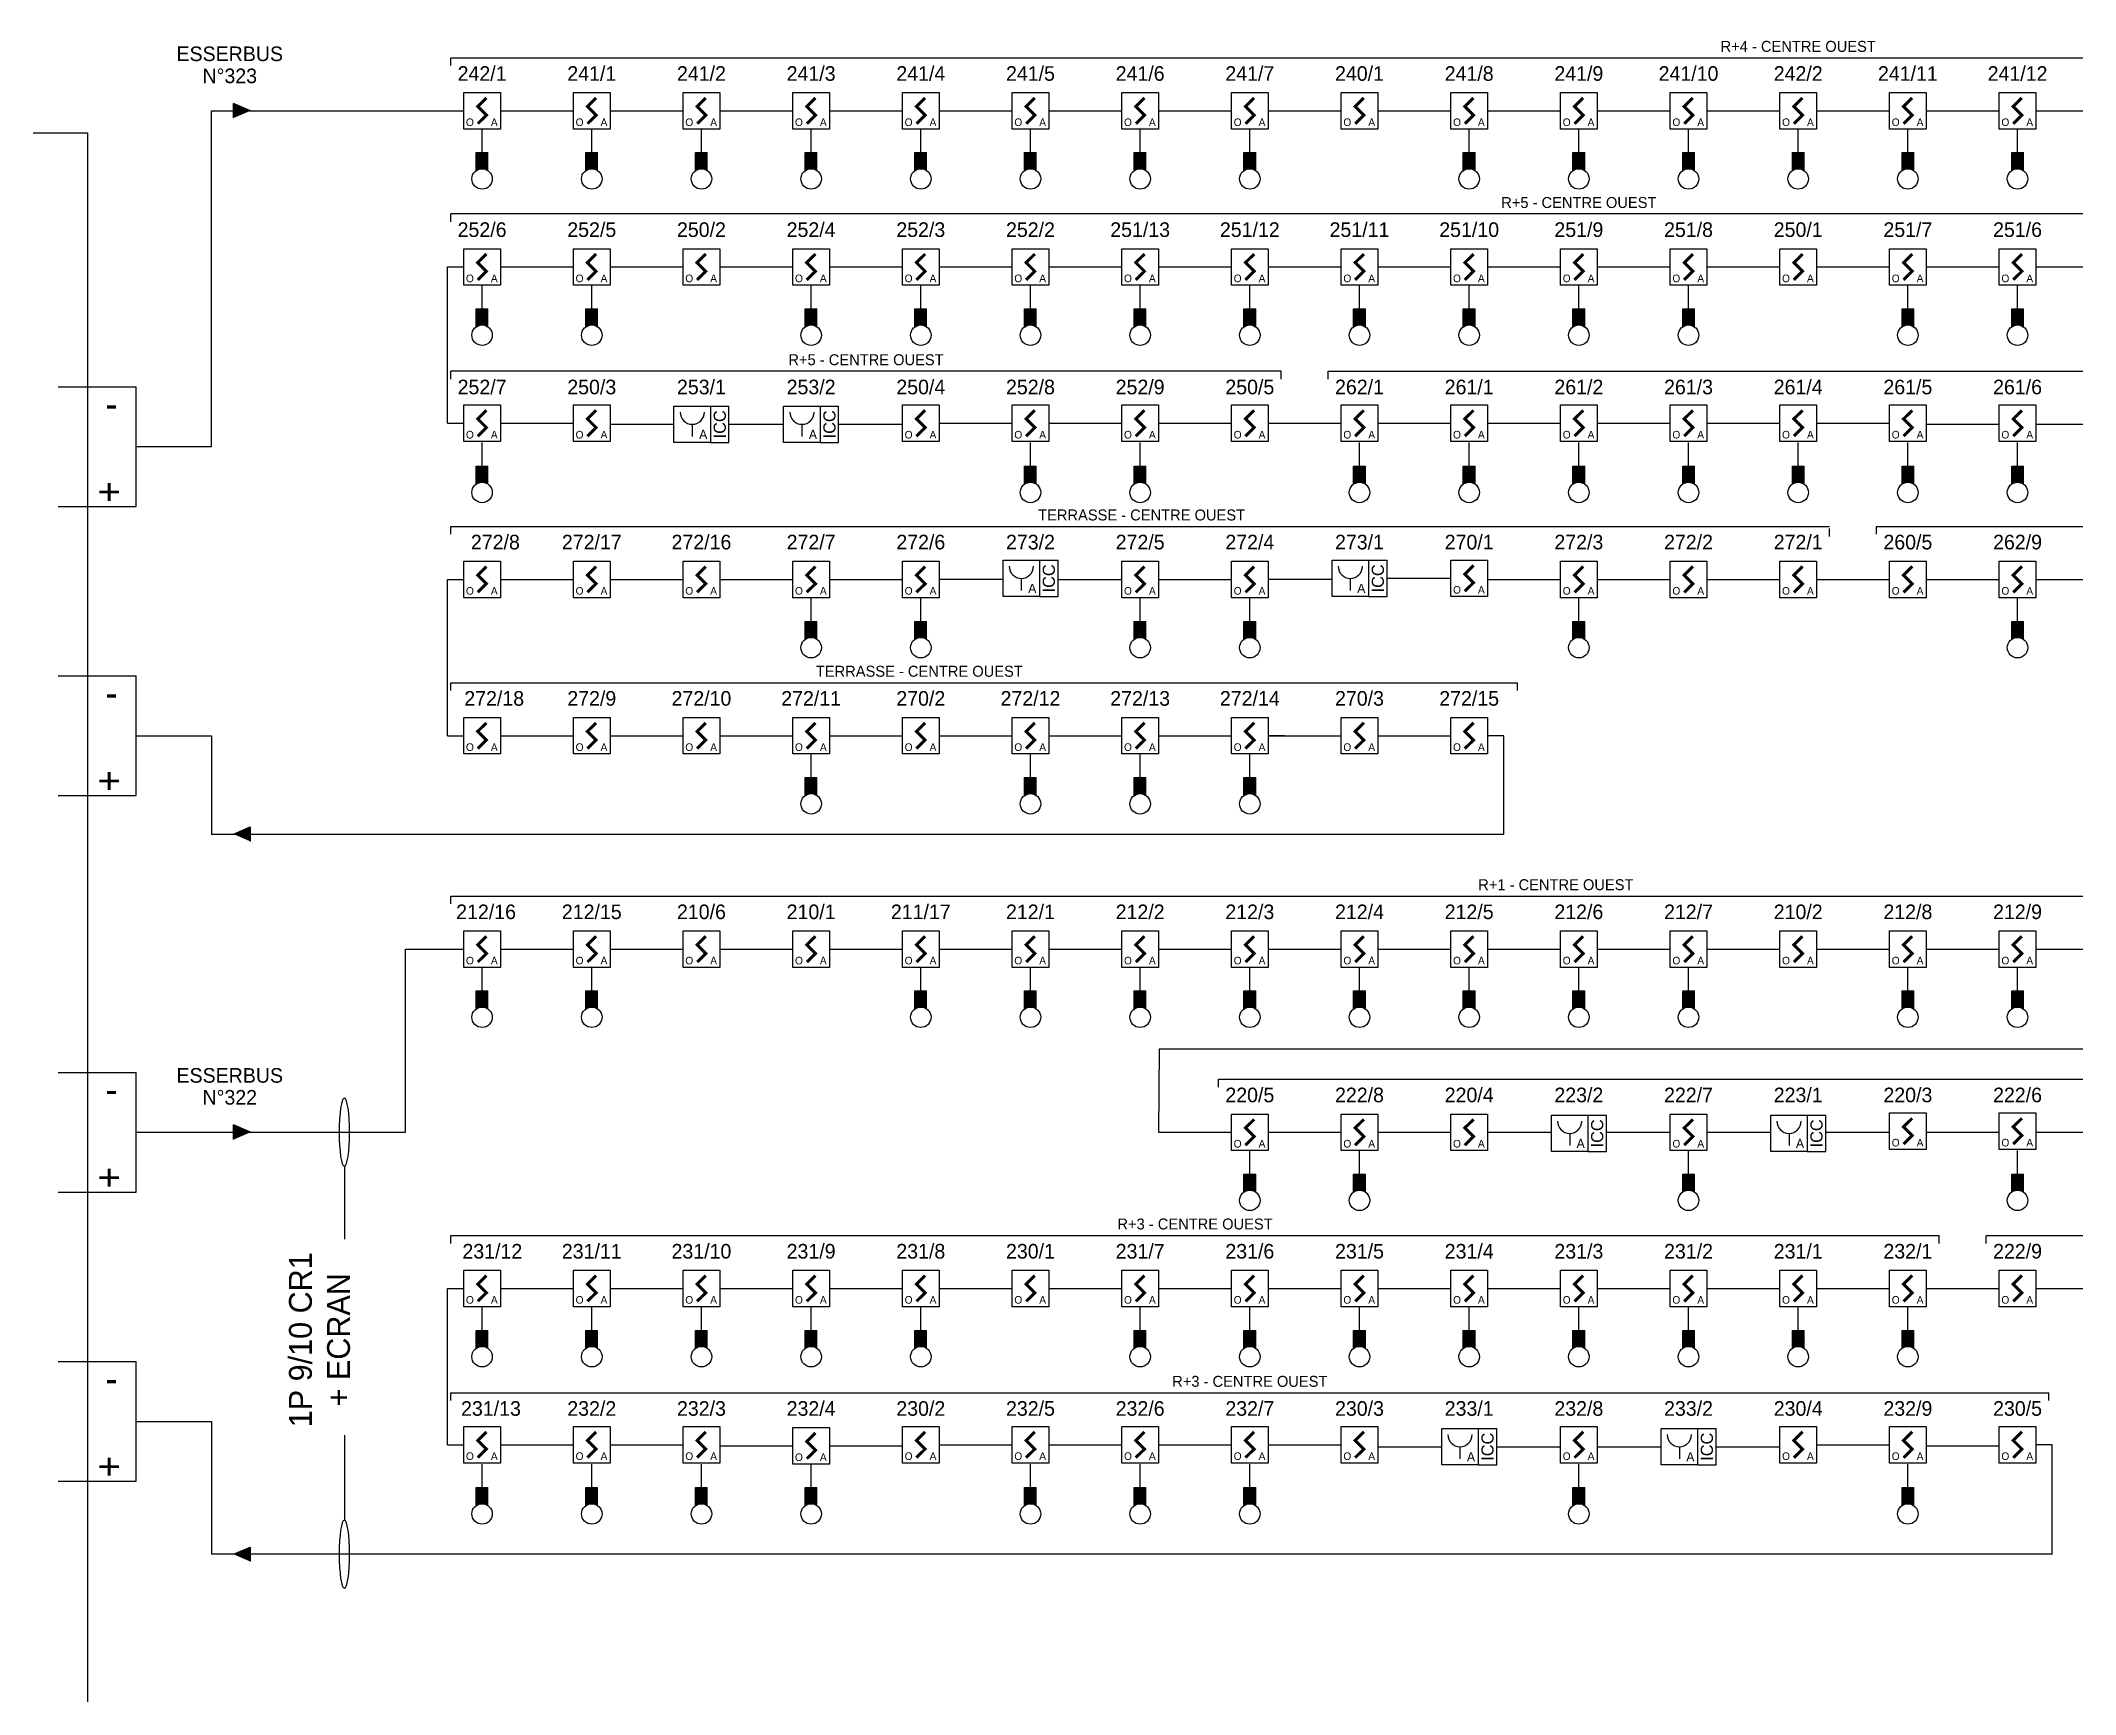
# Model space of a CAD drawing. Header units: millimetres. Extents: x 1942 to 3722, y 1044 to 1602.
# Drawn here: x 2583.1 to 2736.2, y 1189.2 to 1313.6 of the extents above; entities that cross this region are included whole.
import ezdxf
from ezdxf.enums import TextEntityAlignment as Align

# ---------------------------------------------------------------- set-up
doc = ezdxf.new("R2010")
doc.units = ezdxf.units.MM
for name, color, linetype in [('jcc-adressage', 6, 'Continuous'), ('JCC-CABLE1', 3, 'Continuous'), ('JCC-DECLENCHEUR MANUEL', 5, 'Continuous'), ('JCC-DECLENCHEUR MANUEL AVEC ISOLATEUR', 1, 'Continuous'), ('JCC-INDICATEUR ACTION', 1, 'Continuous'), ('JCC-LOCAUX', 130, 'Continuous'), ('JCC-NIVEAU', 4, 'Continuous')]:
    doc.layers.add(name, color=color, linetype=linetype)
doc.layers.add('JCC-OPTIQUE', color=1, linetype='Continuous', lineweight=25)
doc.styles.add('LOCAUX', font='romans.shx', dxfattribs={"width": 0.75})
doc.styles.add('TEXTE', font='romans.shx')

# ---------------------------------------------------------------- blocks, each defined once
blk = doc.blocks.new('indicateur action')
at = {"layer": 'JCC-INDICATEUR ACTION'}
blk.add_hatch(color=0, dxfattribs=at).paths.add_polyline_path([(0.8, -0.05, -0.315344), (-0.8, -0.05), (-0.8, -2.5), (0.8, -2.5)])
at = {"layer": 'JCC-INDICATEUR ACTION', "color": 0}
for p, q in [((-0.8, -0.05), (-0.8, -2.5)), ((0.8, -2.5), (-0.8, -2.5)), ((0.8, -0.05), (0.8, -2.5))]:
    blk.add_line(p, q, dxfattribs=at)
blk.add_circle((0, 1.1), 1.4, dxfattribs=at)
at = {"layer": 'jcc-adressage', "style": 'TEXTE'}
blk.add_attdef('ADRESSE', text='', height=3, dxfattribs=at).set_placement((0, 5), align=Align.MIDDLE)
at = {"layer": 'JCC-LOCAUX', "style": 'LOCAUX', "width": 0.75, "flags": 8}
for p in [(0, 13.75), (0, 11.25), (0, 8.75)]:
    blk.add_attdef('PIECE', text='', height=1.75, dxfattribs=at).set_placement(p, align=Align.MIDDLE)
blk = doc.blocks.new('voa')
blk.add_lwpolyline([(-3, 3), (3, 3), (3, -3), (-3, -3)], close=True)
at = {"const_width": 0.5}
blk.add_lwpolyline([(0.71, 2.12), (-0.71, 0.71), (0.71, -0.71), (-0.71, -2.12)], dxfattribs=at)
at = {"flags": 1}
for tag, p in [('SYMB_GRAPH', (0.67, 7.09)), ('SYMB_VISIODEF', (0, 1.25)), ('SYMB_VIC', (0, 4.02)), ('ADRESSE', (0, -1.5)), ('ZONE', (0, -1.5)), ('IA', (0.12, -0.63)), ('METIER', (0, -3)), ('CENTRALE', (0.44, -8.82)), ('VARIANTE', (0.67, -11.67))]:
    blk.add_attdef(tag, text='', height=2.5, dxfattribs=at).set_placement(p, align=Align.CENTER)
for tag, height, p in [('LIBELLE', 2.5, (0, 4)), ('TYPE', 1.25, (-2, -2.5)), ('TECH', 1.25, (2, -2.5)), ('LIBELLEZONE', 2.5, (0, -6.5))]:
    blk.add_attdef(tag, text='', height=height).set_placement(p, align=Align.CENTER)
blk = doc.blocks.new('déclencheur manuel avec isolateur')
at = {"layer": 'JCC-DECLENCHEUR MANUEL AVEC ISOLATEUR', "color": 0}
for p, q in [((2.5, 2.5), (5.02, 2.5)), ((5.02, -2.5), (5.02, 2.5)), ((0, 0), (0, -1.66)), ((2.5, -2.5), (5.02, -2.5))]:
    blk.add_line(p, q, dxfattribs=at)
blk.add_lwpolyline([(-2.5, 2.5), (2.5, 2.5), (2.5, -2.5), (-2.5, -2.5)], close=True, dxfattribs=at)
blk.add_arc((0, 1.66), 1.66, 180, 0, dxfattribs=at)
at = {"layer": 'jcc-adressage', "style": 'TEXTE'}
blk.add_attdef('ADRESSE', text='', height=3, dxfattribs=at).set_placement((0, 5), align=Align.MIDDLE)
at = {"layer": 'JCC-DECLENCHEUR MANUEL AVEC ISOLATEUR', "color": 0}
blk.add_text('ICC', height=1.668, rotation=90, dxfattribs=at).set_placement((3.76, 0), align=Align.MIDDLE_CENTER)
blk.add_text('A', height=1.25, dxfattribs=at).set_placement((1.5, -2), align=Align.CENTER)
at = {"layer": 'JCC-LOCAUX', "style": 'LOCAUX', "width": 0.85, "flags": 8}
for p in [(0, 13.75), (0, 11.25), (0, 8.75)]:
    blk.add_attdef('PIECE', text='', height=1.75, dxfattribs=at).set_placement(p, align=Align.MIDDLE)

msp = doc.modelspace()

# ---------------------------------------------------------------- hatches: boundary and pattern name
at = {"layer": 'JCC-CABLE1'}
for points in [[(2598.92, 1308.36), (2597.65, 1308.91), (2597.65, 1307.82)], [(2597.64, 1253.94), (2598.9, 1253.39), (2598.9, 1254.48)], [(2598.92, 1231.5), (2597.65, 1232.05), (2597.65, 1230.95)], [(2597.64, 1199.75), (2598.9, 1199.2), (2598.9, 1200.29)]]:
    msp.add_hatch(color=1, dxfattribs=at).paths.add_polyline_path(points)

# ---------------------------------------------------------------- linework, layer by layer
at = {"color": 8}
msp.add_lwpolyline([(2586.65, 1077.67), (2401.08, 1077.67), (2401.08, 1306.7), (2586.65, 1306.7)], close=True, dxfattribs=at)
at = {"color": 1}
msp.add_lwpolyline([(2610.57, 1231.5), (2610.57, 1245.27), (2614.97, 1245.28)], dxfattribs=at)
at = {"color": 3}
msp.add_lwpolyline([(2799.22, 1245.28), (2806.09, 1245.28), (2806.09, 1237.75), (2667.26, 1237.75), (2667.22, 1231.5)], dxfattribs=at)
at = {"layer": 'JCC-CABLE1', "color": 1}
for p, q in [((2597.65, 1307.82), (2597.65, 1308.91)), ((2598.92, 1308.36), (2597.65, 1308.91)), ((2595.99, 1283.09), (2595.99, 1308.36)), ((2595.99, 1308.36), (2614.97, 1308.36)), ((2584.44, 1287.59), (2590.32, 1287.59)), ((2590.32, 1278.59), (2590.32, 1287.59)), ((2590.32, 1283.09), (2595.99, 1283.09)), ((2584.44, 1278.59), (2590.32, 1278.59)), ((2584.44, 1265.84), (2590.32, 1265.84)), ((2590.32, 1256.85), (2590.32, 1265.84)), ((2590.32, 1261.34), (2595.99, 1261.34)), ((2595.99, 1261.34), (2595.99, 1253.94)), ((2693.2, 1261.34), (2691.97, 1261.34)), ((2693.2, 1253.94), (2693.2, 1261.34)), ((2584.44, 1256.85), (2590.32, 1256.85)), ((2595.99, 1253.94), (2693.2, 1253.94)), ((2597.64, 1253.94), (2598.9, 1254.48)), ((2598.9, 1254.48), (2598.9, 1253.39)), ((2584.44, 1236), (2590.32, 1236)), ((2590.32, 1227), (2590.32, 1236)), ((2597.65, 1230.95), (2597.65, 1232.05)), ((2598.92, 1231.5), (2597.65, 1232.05)), ((2605.98, 1228.89), (2605.98, 1223.46)), ((2584.44, 1227), (2590.32, 1227)), ((2584.44, 1214.25), (2590.32, 1214.25)), ((2590.32, 1205.25), (2590.32, 1214.25)), ((2590.32, 1209.75), (2595.99, 1209.75)), ((2595.99, 1209.75), (2595.99, 1199.75)), ((2605.98, 1208.72), (2605.98, 1202.31)), ((2584.44, 1205.25), (2590.32, 1205.25)), ((2597.64, 1199.75), (2598.9, 1200.29)), ((2598.9, 1200.29), (2598.9, 1199.2))]:
    msp.add_line(p, q, dxfattribs=at)
at = {"layer": 'JCC-CABLE1'}
for p, q in [((2617.72, 1308.36), (2623.22, 1308.36)), ((2625.97, 1308.36), (2631.47, 1308.36)), ((2634.22, 1308.36), (2639.72, 1308.36)), ((2642.47, 1308.36), (2647.97, 1308.36)), ((2650.72, 1308.36), (2656.22, 1308.36)), ((2658.97, 1308.36), (2664.47, 1308.36)), ((2667.22, 1308.36), (2672.72, 1308.36)), ((2675.47, 1308.36), (2680.97, 1308.36)), ((2683.72, 1308.36), (2689.22, 1308.36)), ((2691.97, 1308.36), (2697.47, 1308.36)), ((2700.22, 1308.36), (2705.72, 1308.36)), ((2708.47, 1308.36), (2713.97, 1308.36)), ((2716.72, 1308.36), (2722.22, 1308.36)), ((2724.97, 1308.36), (2730.47, 1308.36)), ((2733.22, 1308.36), (2738.72, 1308.36)), ((2616.34, 1305.21), (2616.34, 1306.99)), ((2624.59, 1305.21), (2624.59, 1306.99)), ((2632.84, 1305.21), (2632.84, 1306.99)), ((2641.09, 1305.21), (2641.09, 1306.99)), ((2649.34, 1305.21), (2649.34, 1306.99)), ((2657.59, 1305.21), (2657.59, 1306.99)), ((2665.84, 1305.21), (2665.84, 1306.99)), ((2674.09, 1305.21), (2674.09, 1306.99)), ((2690.59, 1305.21), (2690.59, 1306.99)), ((2698.84, 1305.21), (2698.84, 1306.99)), ((2707.09, 1305.21), (2707.09, 1306.99)), ((2715.34, 1305.21), (2715.34, 1306.99)), ((2723.59, 1305.21), (2723.59, 1306.99)), ((2731.84, 1305.21), (2731.84, 1306.99)), ((2613.73, 1296.61), (2614.97, 1296.61)), ((2613.73, 1284.85), (2613.73, 1296.61)), ((2617.72, 1296.61), (2623.22, 1296.61)), ((2625.97, 1296.61), (2631.47, 1296.61)), ((2634.22, 1296.61), (2639.72, 1296.61)), ((2642.47, 1296.61), (2647.97, 1296.61)), ((2650.72, 1296.61), (2656.22, 1296.61)), ((2658.97, 1296.61), (2664.47, 1296.61)), ((2667.22, 1296.61), (2672.72, 1296.61)), ((2675.47, 1296.61), (2680.97, 1296.61)), ((2683.72, 1296.61), (2689.22, 1296.61)), ((2691.97, 1296.61), (2697.47, 1296.61)), ((2700.22, 1296.61), (2705.72, 1296.61)), ((2708.47, 1296.61), (2713.97, 1296.61)), ((2716.72, 1296.61), (2722.22, 1296.61)), ((2724.97, 1296.61), (2730.47, 1296.61)), ((2733.22, 1296.61), (2738.72, 1296.61)), ((2616.34, 1293.46), (2616.34, 1295.23)), ((2624.59, 1293.46), (2624.59, 1295.23)), ((2641.09, 1293.46), (2641.09, 1295.23)), ((2649.34, 1293.46), (2649.34, 1295.23)), ((2657.59, 1293.46), (2657.59, 1295.23)), ((2665.84, 1293.46), (2665.84, 1295.23)), ((2674.09, 1293.46), (2674.09, 1295.23)), ((2682.34, 1293.46), (2682.34, 1295.23)), ((2690.59, 1293.46), (2690.59, 1295.23)), ((2698.84, 1293.46), (2698.84, 1295.23)), ((2707.09, 1293.46), (2707.09, 1295.23)), ((2723.59, 1293.46), (2723.59, 1295.23)), ((2731.84, 1293.46), (2731.84, 1295.23)), ((2613.73, 1284.85), (2614.97, 1284.85)), ((2617.72, 1284.85), (2623.22, 1284.85)), ((2625.97, 1284.77), (2630.77, 1284.77)), ((2634.91, 1284.77), (2639.02, 1284.77)), ((2643.16, 1284.77), (2647.97, 1284.77)), ((2650.72, 1284.85), (2656.22, 1284.85)), ((2658.97, 1284.85), (2664.47, 1284.85)), ((2667.22, 1284.85), (2672.72, 1284.85)), ((2675.47, 1284.85), (2680.97, 1284.85)), ((2683.72, 1284.85), (2689.22, 1284.85)), ((2691.97, 1284.85), (2697.47, 1284.85)), ((2700.22, 1284.85), (2705.72, 1284.85)), ((2708.47, 1284.85), (2713.97, 1284.85)), ((2716.72, 1284.85), (2722.22, 1284.85)), ((2724.97, 1284.77), (2730.47, 1284.77)), ((2733.22, 1284.77), (2738.72, 1284.77)), ((2616.34, 1281.63), (2616.34, 1283.4)), ((2657.59, 1281.63), (2657.59, 1283.4)), ((2665.84, 1281.63), (2665.84, 1283.4)), ((2682.34, 1281.63), (2682.34, 1283.4)), ((2690.59, 1281.63), (2690.59, 1283.4)), ((2698.84, 1281.63), (2698.84, 1283.4)), ((2707.09, 1281.63), (2707.09, 1283.4)), ((2715.34, 1281.63), (2715.34, 1283.4)), ((2723.59, 1281.63), (2723.59, 1283.4)), ((2731.84, 1281.63), (2731.84, 1283.4)), ((2613.73, 1273.1), (2614.97, 1273.1)), ((2613.73, 1261.34), (2613.73, 1273.1)), ((2617.72, 1273.1), (2623.22, 1273.1)), ((2625.97, 1273.1), (2631.47, 1273.1)), ((2634.22, 1273.1), (2639.72, 1273.1)), ((2642.47, 1273.1), (2647.97, 1273.1)), ((2655.52, 1273.1), (2650.72, 1273.1)), ((2659.66, 1273.1), (2664.47, 1273.1)), ((2667.22, 1273.1), (2672.72, 1273.1)), ((2680.27, 1273.1), (2675.47, 1273.1)), ((2689.22, 1273.18), (2684.41, 1273.18)), ((2691.97, 1273.1), (2697.47, 1273.1)), ((2700.22, 1273.1), (2705.72, 1273.1)), ((2708.47, 1273.1), (2713.97, 1273.1)), ((2716.72, 1273.1), (2722.22, 1273.1)), ((2724.97, 1273.1), (2730.47, 1273.1)), ((2733.22, 1273.1), (2738.72, 1273.1)), ((2641.09, 1269.95), (2641.09, 1271.72)), ((2649.34, 1269.95), (2649.34, 1271.72)), ((2665.84, 1269.95), (2665.84, 1271.72)), ((2674.09, 1269.95), (2674.09, 1271.72)), ((2698.84, 1269.95), (2698.84, 1271.72)), ((2731.84, 1269.95), (2731.84, 1271.72)), ((2613.73, 1261.34), (2614.97, 1261.34)), ((2617.72, 1261.34), (2623.22, 1261.34)), ((2625.97, 1261.34), (2631.47, 1261.34)), ((2634.22, 1261.34), (2639.72, 1261.34)), ((2642.47, 1261.34), (2647.97, 1261.34)), ((2650.72, 1261.34), (2656.22, 1261.34)), ((2658.97, 1261.34), (2664.47, 1261.34)), ((2667.22, 1261.34), (2672.72, 1261.34)), ((2675.47, 1261.34), (2680.97, 1261.34)), ((2683.72, 1261.34), (2689.22, 1261.34)), ((2641.09, 1258.19), (2641.09, 1259.97)), ((2657.59, 1258.19), (2657.59, 1259.97)), ((2665.84, 1258.19), (2665.84, 1259.97)), ((2674.09, 1258.19), (2674.09, 1259.97)), ((2617.72, 1245.28), (2623.22, 1245.28)), ((2625.97, 1245.28), (2631.47, 1245.28)), ((2634.22, 1245.28), (2639.72, 1245.28)), ((2642.47, 1245.28), (2647.97, 1245.28)), ((2650.72, 1245.28), (2656.22, 1245.28)), ((2658.97, 1245.28), (2664.47, 1245.28)), ((2667.22, 1245.28), (2672.72, 1245.28)), ((2675.47, 1245.28), (2680.97, 1245.28)), ((2683.72, 1245.28), (2689.22, 1245.28)), ((2691.97, 1245.28), (2697.47, 1245.28)), ((2700.22, 1245.28), (2705.72, 1245.28)), ((2708.47, 1245.28), (2713.97, 1245.28)), ((2716.72, 1245.28), (2722.22, 1245.28)), ((2724.97, 1245.28), (2730.47, 1245.28)), ((2733.22, 1245.28), (2738.72, 1245.28)), ((2616.34, 1242.13), (2616.34, 1243.91)), ((2624.59, 1242.13), (2624.59, 1243.91)), ((2649.34, 1242.13), (2649.34, 1243.91)), ((2657.59, 1242.13), (2657.59, 1243.91)), ((2665.84, 1242.13), (2665.84, 1243.91)), ((2674.09, 1242.13), (2674.09, 1243.91)), ((2682.34, 1242.13), (2682.34, 1243.91)), ((2690.59, 1242.13), (2690.59, 1243.91)), ((2698.84, 1242.13), (2698.84, 1243.91)), ((2707.09, 1242.13), (2707.09, 1243.91)), ((2723.59, 1242.13), (2723.59, 1243.91)), ((2731.84, 1242.13), (2731.84, 1243.91)), ((2667.22, 1231.5), (2672.72, 1231.5)), ((2675.47, 1231.5), (2680.97, 1231.5)), ((2683.72, 1231.5), (2689.22, 1231.5)), ((2691.97, 1231.5), (2696.77, 1231.5)), ((2700.91, 1231.5), (2705.72, 1231.5)), ((2708.47, 1231.5), (2713.27, 1231.5)), ((2717.41, 1231.5), (2722.22, 1231.5)), ((2724.97, 1231.5), (2730.47, 1231.5)), ((2733.22, 1231.5), (2738.72, 1231.5)), ((2674.09, 1228.35), (2674.09, 1230.13)), ((2682.34, 1228.35), (2682.34, 1230.13)), ((2707.09, 1228.35), (2707.09, 1230.13)), ((2731.84, 1228.35), (2731.84, 1230.13)), ((2613.73, 1219.75), (2614.97, 1219.75)), ((2613.73, 1207.99), (2613.73, 1219.75)), ((2616.34, 1216.6), (2616.34, 1218.37)), ((2617.72, 1219.75), (2623.22, 1219.75)), ((2624.59, 1216.6), (2624.59, 1218.37)), ((2625.97, 1219.75), (2631.47, 1219.75)), ((2632.84, 1216.6), (2632.84, 1218.37)), ((2634.22, 1219.75), (2639.72, 1219.75)), ((2641.09, 1216.6), (2641.09, 1218.37)), ((2642.47, 1219.75), (2647.97, 1219.75)), ((2649.34, 1216.6), (2649.34, 1218.37)), ((2650.72, 1219.75), (2656.22, 1219.75)), ((2658.97, 1219.75), (2664.47, 1219.75)), ((2665.84, 1216.6), (2665.84, 1218.37)), ((2667.22, 1219.75), (2672.72, 1219.75)), ((2674.09, 1216.6), (2674.09, 1218.37)), ((2675.47, 1219.75), (2680.97, 1219.75)), ((2682.34, 1216.6), (2682.34, 1218.37)), ((2683.72, 1219.75), (2689.22, 1219.75)), ((2690.59, 1216.6), (2690.59, 1218.37)), ((2691.97, 1219.75), (2697.47, 1219.75)), ((2698.84, 1216.6), (2698.84, 1218.37)), ((2700.22, 1219.75), (2705.72, 1219.75)), ((2707.09, 1216.6), (2707.09, 1218.37)), ((2708.47, 1219.75), (2713.97, 1219.75)), ((2715.34, 1216.6), (2715.34, 1218.37)), ((2716.72, 1219.75), (2722.22, 1219.75)), ((2723.59, 1216.6), (2723.59, 1218.37)), ((2724.97, 1219.75), (2730.47, 1219.75)), ((2733.22, 1219.75), (2738.72, 1219.75)), ((2613.73, 1207.99), (2614.97, 1207.99)), ((2617.72, 1207.99), (2623.22, 1207.99)), ((2625.97, 1207.99), (2631.47, 1207.99)), ((2634.22, 1207.91), (2639.72, 1207.91)), ((2642.47, 1207.91), (2647.97, 1207.91)), ((2650.72, 1207.99), (2656.22, 1207.99)), ((2658.97, 1207.99), (2664.47, 1207.99)), ((2667.22, 1207.99), (2672.72, 1207.99)), ((2675.47, 1207.99), (2680.97, 1207.99)), ((2683.72, 1207.84), (2688.52, 1207.84)), ((2692.66, 1207.84), (2697.47, 1207.84)), ((2700.22, 1207.84), (2705.02, 1207.84)), ((2709.16, 1207.84), (2713.97, 1207.84)), ((2716.72, 1207.99), (2722.22, 1207.99)), ((2724.97, 1207.91), (2730.47, 1207.91)), ((2616.34, 1204.76), (2616.34, 1206.54)), ((2624.59, 1204.76), (2624.59, 1206.54)), ((2632.84, 1204.76), (2632.84, 1206.54)), ((2641.09, 1204.76), (2641.09, 1206.54)), ((2657.59, 1204.76), (2657.59, 1206.54)), ((2665.84, 1204.76), (2665.84, 1206.54)), ((2674.09, 1204.76), (2674.09, 1206.54)), ((2698.84, 1204.76), (2698.84, 1206.54)), ((2723.59, 1204.76), (2723.59, 1206.54))]:
    msp.add_line(p, q, dxfattribs=at)
at = {"layer": 'JCC-CABLE1', "color": 1, "ltscale": 0.6}
for p, q in [((2676.7, 1261.34), (2675.47, 1261.34)), ((2734.45, 1207.99), (2733.22, 1207.99)), ((2734.45, 1199.75), (2734.45, 1207.99)), ((2734.45, 1199.75), (2595.99, 1199.75))]:
    msp.add_line(p, q, dxfattribs=at)
at = {"layer": 'JCC-CABLE1', "color": 1}
msp.add_lwpolyline([(2590.32, 1231.5), (2610.57, 1231.5)], dxfattribs=at)
at = {"layer": 'JCC-CABLE1', "color": 1, "extrusion": (0, 0, -1)}
for centre in [(2605.98, 1231.5), (2605.98, 1199.75)]:
    msp.add_ellipse(centre, major_axis=(0, -2.56), ratio=0.154273, dxfattribs=at)
at = {"layer": 'JCC-NIVEAU'}
for p, q in [((2613.98, 1312.35), (2816.7, 1312.35)), ((2613.98, 1311.76), (2613.98, 1312.35)), ((2783.7, 1300.6), (2613.98, 1300.6)), ((2613.98, 1300), (2613.98, 1300.6)), ((2676.45, 1288.76), (2613.98, 1288.76)), ((2613.98, 1288.17), (2613.98, 1288.76)), ((2676.45, 1288.17), (2676.45, 1288.76)), ((2679.98, 1288.76), (2816.7, 1288.76)), ((2679.98, 1288.17), (2679.98, 1288.76)), ((2613.98, 1277.09), (2717.7, 1277.09)), ((2613.98, 1276.5), (2613.98, 1277.09)), ((2717.7, 1276.34), (2717.7, 1276.93)), ((2721.23, 1277.09), (2816.7, 1277.09)), ((2721.23, 1276.5), (2721.23, 1277.09)), ((2613.98, 1265.33), (2694.23, 1265.33)), ((2613.98, 1264.74), (2613.98, 1265.33)), ((2694.23, 1264.74), (2694.23, 1265.33)), ((2613.98, 1249.27), (2801.33, 1249.27)), ((2613.98, 1248.68), (2613.98, 1249.27)), ((2671.73, 1235.49), (2816.7, 1235.49)), ((2671.73, 1234.9), (2671.73, 1235.49)), ((2613.98, 1223.73), (2725.95, 1223.73)), ((2613.98, 1223.14), (2613.98, 1223.73)), ((2725.95, 1223.14), (2725.95, 1223.73)), ((2729.48, 1223.14), (2729.48, 1223.73)), ((2729.48, 1223.73), (2816.7, 1223.73)), ((2613.98, 1211.9), (2734.2, 1211.9)), ((2613.98, 1211.31), (2613.98, 1211.9)), ((2734.2, 1211.31), (2734.2, 1211.9))]:
    msp.add_line(p, q, dxfattribs=at)

# ---------------------------------------------------------------- block references
at = {"layer": 'JCC-DECLENCHEUR MANUEL', "xscale": 0.55, "yscale": 0.55, "zscale": 0.55}
for p in [(2632.15, 1284.77), (2640.4, 1284.77), (2656.9, 1273.18), (2681.65, 1273.18), (2698.15, 1231.42), (2714.65, 1231.42), (2689.9, 1207.84), (2706.4, 1207.84)]:
    msp.add_blockref('déclencheur manuel avec isolateur', p, dxfattribs=at)
at = {"layer": 'JCC-INDICATEUR ACTION', "xscale": 0.55, "yscale": 0.55, "zscale": 0.55, "rotation": 180}
for p in [(2616.34, 1303.84), (2624.59, 1303.84), (2632.84, 1303.84), (2641.09, 1303.84), (2649.34, 1303.84), (2657.59, 1303.84), (2665.84, 1303.84), (2674.09, 1303.84), (2690.59, 1303.84), (2698.84, 1303.84), (2707.09, 1303.84), (2715.34, 1303.84), (2723.59, 1303.84), (2731.84, 1303.84), (2616.34, 1292.08), (2624.59, 1292.08), (2641.09, 1292.08), (2649.34, 1292.08), (2657.59, 1292.08), (2665.84, 1292.08), (2674.09, 1292.08), (2682.34, 1292.08), (2690.59, 1292.08), (2698.84, 1292.08), (2707.09, 1292.08), (2723.59, 1292.08), (2731.84, 1292.08), (2616.34, 1280.25), (2657.59, 1280.25), (2665.84, 1280.25), (2682.34, 1280.25), (2690.59, 1280.25), (2698.84, 1280.25), (2707.09, 1280.25), (2715.34, 1280.25), (2723.59, 1280.25), (2731.84, 1280.25), (2641.09, 1268.57), (2649.34, 1268.57), (2665.84, 1268.57), (2674.09, 1268.57), (2698.84, 1268.57), (2731.84, 1268.57), (2641.09, 1256.82), (2657.59, 1256.82), (2665.84, 1256.82), (2674.09, 1256.82), (2616.34, 1240.76), (2624.59, 1240.76), (2649.34, 1240.76), (2657.59, 1240.76), (2665.84, 1240.76), (2674.09, 1240.76), (2682.34, 1240.76), (2690.59, 1240.76), (2698.84, 1240.76), (2707.09, 1240.76), (2723.59, 1240.76), (2731.84, 1240.76), (2674.09, 1226.98), (2682.34, 1226.98), (2707.09, 1226.98), (2731.84, 1226.98), (2616.34, 1215.22), (2624.59, 1215.22), (2632.84, 1215.22), (2641.09, 1215.22), (2649.34, 1215.22), (2665.84, 1215.22), (2674.09, 1215.22), (2682.34, 1215.22), (2690.59, 1215.22), (2698.84, 1215.22), (2707.09, 1215.22), (2715.34, 1215.22), (2723.59, 1215.22), (2616.34, 1203.39), (2624.59, 1203.39), (2632.84, 1203.39), (2641.09, 1203.39), (2657.59, 1203.39), (2665.84, 1203.39), (2674.09, 1203.39), (2698.84, 1203.39), (2723.59, 1203.39)]:
    msp.add_blockref('indicateur action', p, dxfattribs=at)
at = {"layer": 'JCC-OPTIQUE'}
for p, xscale, yscale, zscale in [((2616.34, 1308.36), 0.4583333333332917, 0.4583333333332917, 0.4583333333332917), ((2624.59, 1308.36), 0.4583333333332917, 0.4583333333332917, 0.4583333333332917), ((2632.84, 1308.36), 0.4583333333332917, 0.4583333333332917, 0.4583333333332917), ((2641.09, 1308.36), 0.4583333333334167, 0.4583333333334167, 0.4583333333334167), ((2649.34, 1308.36), 0.4583333333334167, 0.4583333333334167, 0.4583333333334167), ((2657.59, 1308.36), 0.4583333333334167, 0.4583333333334167, 0.4583333333334167), ((2665.84, 1308.36), 0.4583333333334167, 0.4583333333334167, 0.4583333333334167), ((2674.09, 1308.36), 0.4583333333334167, 0.4583333333334167, 0.4583333333334167), ((2682.34, 1308.36), 0.4583333333334167, 0.4583333333334167, 0.4583333333334167), ((2690.59, 1308.36), 0.4583333333334167, 0.4583333333334167, 0.4583333333334167), ((2698.84, 1308.36), 0.4583333333334167, 0.4583333333334167, 0.4583333333334167), ((2707.09, 1308.36), 0.4583333333334167, 0.4583333333334167, 0.4583333333334167), ((2715.34, 1308.36), 0.4583333333334167, 0.4583333333334167, 0.4583333333334167), ((2723.59, 1308.36), 0.4583333333334167, 0.4583333333334167, 0.4583333333334167), ((2731.84, 1308.36), 0.4583333333334167, 0.4583333333334167, 0.4583333333334167), ((2616.34, 1296.61), 0.4583333333332917, 0.4583333333332917, 0.4583333333332917), ((2624.59, 1296.61), 0.4583333333332917, 0.4583333333332917, 0.4583333333332917), ((2632.84, 1296.61), 0.4583333333332917, 0.4583333333332917, 0.4583333333332917), ((2641.09, 1296.61), 0.4583333333334167, 0.4583333333334167, 0.4583333333334167), ((2649.34, 1296.61), 0.4583333333334167, 0.4583333333334167, 0.4583333333334167), ((2657.59, 1296.61), 0.4583333333334167, 0.4583333333334167, 0.4583333333334167), ((2665.84, 1296.61), 0.4583333333334167, 0.4583333333334167, 0.4583333333334167), ((2674.09, 1296.61), 0.4583333333334167, 0.4583333333334167, 0.4583333333334167), ((2682.34, 1296.61), 0.4583333333334167, 0.4583333333334167, 0.4583333333334167), ((2690.59, 1296.61), 0.4583333333334167, 0.4583333333334167, 0.4583333333334167), ((2698.84, 1296.61), 0.4583333333334167, 0.4583333333334167, 0.4583333333334167), ((2707.09, 1296.61), 0.4583333333334167, 0.4583333333334167, 0.4583333333334167), ((2715.34, 1296.61), 0.4583333333334167, 0.4583333333334167, 0.4583333333334167), ((2723.59, 1296.61), 0.4583333333334167, 0.4583333333334167, 0.4583333333334167), ((2731.84, 1296.61), 0.4583333333334167, 0.4583333333334167, 0.4583333333334167), ((2616.34, 1284.85), 0.4583333333332917, 0.4583333333332917, 0.4583333333332917), ((2624.59, 1284.85), 0.4583333333332917, 0.4583333333332917, 0.4583333333332917), ((2649.34, 1284.85), 0.4583333333334167, 0.4583333333334167, 0.4583333333334167), ((2657.59, 1284.85), 0.4583333333334167, 0.4583333333334167, 0.4583333333334167), ((2665.84, 1284.85), 0.4583333333334167, 0.4583333333334167, 0.4583333333334167), ((2674.09, 1284.85), 0.4583333333334167, 0.4583333333334167, 0.4583333333334167), ((2682.34, 1284.85), 0.4583333333334167, 0.4583333333334167, 0.4583333333334167), ((2690.59, 1284.85), 0.4583333333334167, 0.4583333333334167, 0.4583333333334167), ((2698.84, 1284.85), 0.4583333333334167, 0.4583333333334167, 0.4583333333334167), ((2707.09, 1284.85), 0.4583333333334167, 0.4583333333334167, 0.4583333333334167), ((2715.34, 1284.85), 0.4583333333334167, 0.4583333333334167, 0.4583333333334167), ((2723.59, 1284.85), 0.4583333333334167, 0.4583333333334167, 0.4583333333334167), ((2731.84, 1284.85), 0.4583333333334167, 0.4583333333334167, 0.4583333333334167), ((2616.34, 1273.1), 0.4583333333334167, 0.4583333333334167, 0.4583333333334167), ((2624.59, 1273.1), 0.4583333333334167, 0.4583333333334167, 0.4583333333334167), ((2632.84, 1273.1), 0.4583333333334167, 0.4583333333334167, 0.4583333333334167), ((2641.09, 1273.1), 0.4583333333334167, 0.4583333333334167, 0.4583333333334167), ((2649.34, 1273.1), 0.4583333333334167, 0.4583333333334167, 0.4583333333334167), ((2665.84, 1273.1), 0.4583333333334167, 0.4583333333334167, 0.4583333333334167), ((2674.09, 1273.1), 0.4583333333334167, 0.4583333333334167, 0.4583333333334167), ((2690.59, 1273.18), 0.4583333333334167, 0.4583333333334167, 0.4583333333334167), ((2698.84, 1273.1), 0.4583333333332917, 0.4583333333332917, 0.4583333333332917), ((2707.09, 1273.1), 0.4583333333334167, 0.4583333333334167, 0.4583333333334167), ((2715.34, 1273.1), 0.4583333333334167, 0.4583333333334167, 0.4583333333334167), ((2723.59, 1273.1), 0.4583333333334167, 0.4583333333334167, 0.4583333333334167), ((2731.84, 1273.1), 0.4583333333334167, 0.4583333333334167, 0.4583333333334167), ((2616.34, 1261.34), 0.4583333333334167, 0.4583333333334167, 0.4583333333334167), ((2624.59, 1261.34), 0.4583333333334167, 0.4583333333334167, 0.4583333333334167), ((2632.84, 1261.34), 0.4583333333334167, 0.4583333333334167, 0.4583333333334167), ((2641.09, 1261.34), 0.4583333333334167, 0.4583333333334167, 0.4583333333334167), ((2649.34, 1261.34), 0.4583333333334167, 0.4583333333334167, 0.4583333333334167), ((2657.59, 1261.34), 0.4583333333334167, 0.4583333333334167, 0.4583333333334167), ((2665.84, 1261.34), 0.4583333333334167, 0.4583333333334167, 0.4583333333334167), ((2674.09, 1261.34), 0.4583333333334167, 0.4583333333334167, 0.4583333333334167), ((2682.34, 1261.34), 0.4583333333334167, 0.4583333333334167, 0.4583333333334167), ((2690.59, 1261.34), 0.4583333333334167, 0.4583333333334167, 0.4583333333334167), ((2616.34, 1245.28), 0.4583333333332917, 0.4583333333332917, 0.4583333333332917), ((2624.59, 1245.28), 0.4583333333332917, 0.4583333333332917, 0.4583333333332917), ((2632.84, 1245.28), 0.4583333333334167, 0.4583333333334167, 0.4583333333334167), ((2641.09, 1245.28), 0.4583333333334167, 0.4583333333334167, 0.4583333333334167), ((2649.34, 1245.28), 0.4583333333334167, 0.4583333333334167, 0.4583333333334167), ((2657.59, 1245.28), 0.4583333333334167, 0.4583333333334167, 0.4583333333334167), ((2665.84, 1245.28), 0.4583333333334167, 0.4583333333334167, 0.4583333333334167), ((2674.09, 1245.28), 0.4583333333334167, 0.4583333333334167, 0.4583333333334167), ((2682.34, 1245.28), 0.4583333333334167, 0.4583333333334167, 0.4583333333334167), ((2690.59, 1245.28), 0.4583333333334167, 0.4583333333334167, 0.4583333333334167), ((2698.84, 1245.28), 0.4583333333334167, 0.4583333333334167, 0.4583333333334167), ((2707.09, 1245.28), 0.4583333333334167, 0.4583333333334167, 0.4583333333334167), ((2715.34, 1245.28), 0.4583333333334167, 0.4583333333334167, 0.4583333333334167), ((2723.59, 1245.28), 0.4583333333334167, 0.4583333333334167, 0.4583333333334167), ((2731.84, 1245.28), 0.4583333333334167, 0.4583333333334167, 0.4583333333334167), ((2674.09, 1231.5), 0.4583333333334167, 0.4583333333334167, 0.4583333333334167), ((2682.34, 1231.5), 0.4583333333334167, 0.4583333333334167, 0.4583333333334167), ((2690.59, 1231.5), 0.4583333333334167, 0.4583333333334167, 0.4583333333334167), ((2707.09, 1231.5), 0.4583333333332917, 0.4583333333332917, 0.4583333333332917), ((2723.59, 1231.58), 0.4583333333334167, 0.4583333333334167, 0.4583333333334167), ((2731.84, 1231.58), 0.4583333333334167, 0.4583333333334167, 0.4583333333334167), ((2616.34, 1219.75), 0.4583333333332917, 0.4583333333332917, 0.4583333333332917), ((2624.59, 1219.75), 0.4583333333332917, 0.4583333333332917, 0.4583333333332917), ((2632.84, 1219.75), 0.4583333333332917, 0.4583333333332917, 0.4583333333332917), ((2641.09, 1219.75), 0.4583333333334167, 0.4583333333334167, 0.4583333333334167), ((2649.34, 1219.75), 0.4583333333334167, 0.4583333333334167, 0.4583333333334167), ((2657.59, 1219.75), 0.4583333333334167, 0.4583333333334167, 0.4583333333334167), ((2665.84, 1219.75), 0.4583333333334167, 0.4583333333334167, 0.4583333333334167), ((2674.09, 1219.75), 0.4583333333334167, 0.4583333333334167, 0.4583333333334167), ((2682.34, 1219.75), 0.4583333333334167, 0.4583333333334167, 0.4583333333334167), ((2690.59, 1219.75), 0.4583333333334167, 0.4583333333334167, 0.4583333333334167), ((2698.84, 1219.75), 0.4583333333334167, 0.4583333333334167, 0.4583333333334167), ((2707.09, 1219.75), 0.4583333333334167, 0.4583333333334167, 0.4583333333334167), ((2715.34, 1219.75), 0.4583333333334167, 0.4583333333334167, 0.4583333333334167), ((2723.59, 1219.75), 0.4583333333334167, 0.4583333333334167, 0.4583333333334167), ((2731.84, 1219.75), 0.4583333333334167, 0.4583333333334167, 0.4583333333334167), ((2616.34, 1207.99), 0.4583333333332917, 0.4583333333332917, 0.4583333333332917), ((2624.59, 1207.99), 0.4583333333332917, 0.4583333333332917, 0.4583333333332917), ((2632.84, 1207.99), 0.4583333333332917, 0.4583333333332917, 0.4583333333332917), ((2641.09, 1207.91), 0.4583333333332917, 0.4583333333332917, 0.4583333333332917), ((2649.34, 1207.99), 0.4583333333334167, 0.4583333333334167, 0.4583333333334167), ((2657.59, 1207.99), 0.4583333333334167, 0.4583333333334167, 0.4583333333334167), ((2665.84, 1207.99), 0.4583333333334167, 0.4583333333334167, 0.4583333333334167), ((2674.09, 1207.99), 0.4583333333334167, 0.4583333333334167, 0.4583333333334167), ((2682.34, 1207.99), 0.4583333333334167, 0.4583333333334167, 0.4583333333334167), ((2698.84, 1207.99), 0.4583333333334167, 0.4583333333334167, 0.4583333333334167), ((2715.34, 1207.99), 0.4583333333334167, 0.4583333333334167, 0.4583333333334167), ((2723.59, 1207.99), 0.4583333333334167, 0.4583333333334167, 0.4583333333334167), ((2731.84, 1207.99), 0.4583333333334167, 0.4583333333334167, 0.4583333333334167)]:
    msp.add_blockref('voa', p, dxfattribs=dict(at, xscale=xscale, yscale=yscale, zscale=zscale)).add_auto_attribs({'TECH': 'A', 'TYPE': 'O'})

# ---------------------------------------------------------------- texts
at = {"layer": 'jcc-adressage'}
for s, p in [('242/1', (2616.34, 1311.19)), ('241/1', (2624.59, 1311.19)), ('241/2', (2632.84, 1311.19)), ('241/3', (2641.09, 1311.19)), ('241/4', (2649.34, 1311.19)), ('241/5', (2657.59, 1311.19)), ('241/6', (2665.84, 1311.19)), ('241/7', (2674.09, 1311.19)), ('240/1', (2682.34, 1311.19)), ('241/8', (2690.59, 1311.19)), ('241/9', (2698.84, 1311.19)), ('241/10', (2707.09, 1311.19)), ('242/2', (2715.34, 1311.19)), ('241/11', (2723.59, 1311.19)), ('241/12', (2731.84, 1311.19)), ('252/6', (2616.34, 1299.44)), ('252/5', (2624.59, 1299.44)), ('250/2', (2632.84, 1299.44)), ('252/4', (2641.09, 1299.44)), ('252/3', (2649.34, 1299.44)), ('252/2', (2657.59, 1299.44)), ('251/13', (2665.84, 1299.44)), ('251/12', (2674.09, 1299.44)), ('251/11', (2682.34, 1299.44)), ('251/10', (2690.59, 1299.44)), ('251/9', (2698.84, 1299.44)), ('251/8', (2707.09, 1299.44)), ('250/1', (2715.34, 1299.44)), ('251/7', (2723.59, 1299.44)), ('251/6', (2731.84, 1299.44)), ('252/7', (2616.34, 1287.6)), ('250/3', (2624.59, 1287.6)), ('253/1', (2632.84, 1287.6)), ('253/2', (2641.09, 1287.6)), ('250/4', (2649.34, 1287.6)), ('252/8', (2657.59, 1287.6)), ('252/9', (2665.84, 1287.6)), ('250/5', (2674.09, 1287.6)), ('262/1', (2682.34, 1287.6)), ('261/1', (2690.59, 1287.6)), ('261/2', (2698.84, 1287.6)), ('261/3', (2707.09, 1287.6)), ('261/4', (2715.34, 1287.6)), ('261/5', (2723.59, 1287.6)), ('261/6', (2731.84, 1287.6)), ('272/8', (2617.34, 1275.93)), ('272/17', (2624.59, 1275.93)), ('272/16', (2632.84, 1275.93)), ('272/7', (2641.09, 1275.93)), ('272/6', (2649.34, 1275.93)), ('273/2', (2657.59, 1275.93)), ('272/5', (2665.84, 1275.93)), ('272/4', (2674.09, 1275.93)), ('273/1', (2682.34, 1275.93)), ('270/1', (2690.59, 1275.93)), ('272/3', (2698.84, 1275.93)), ('272/2', (2707.09, 1275.93)), ('272/1', (2715.34, 1275.93)), ('260/5', (2723.59, 1275.93)), ('262/9', (2731.84, 1275.93)), ('272/18', (2617.25, 1264.17)), ('272/9', (2624.59, 1264.17)), ('272/10', (2632.84, 1264.17)), ('272/11', (2641.09, 1264.17)), ('270/2', (2649.34, 1264.17)), ('272/12', (2657.59, 1264.17)), ('272/13', (2665.84, 1264.17)), ('272/14', (2674.09, 1264.17)), ('270/3', (2682.34, 1264.17)), ('272/15', (2690.59, 1264.17)), ('212/16', (2616.64, 1248.11)), ('212/15', (2624.59, 1248.11)), ('210/6', (2632.84, 1248.11)), ('210/1', (2641.09, 1248.11)), ('211/17', (2649.34, 1248.11)), ('212/1', (2657.59, 1248.11)), ('212/2', (2665.84, 1248.11)), ('212/3', (2674.09, 1248.11)), ('212/4', (2682.34, 1248.11)), ('212/5', (2690.59, 1248.11)), ('212/6', (2698.84, 1248.11)), ('212/7', (2707.09, 1248.11)), ('210/2', (2715.34, 1248.11)), ('212/8', (2723.59, 1248.11)), ('212/9', (2731.84, 1248.11)), ('220/5', (2674.09, 1234.33)), ('222/8', (2682.34, 1234.33)), ('220/4', (2690.59, 1234.33)), ('223/2', (2698.84, 1234.33)), ('222/7', (2707.09, 1234.33)), ('223/1', (2715.34, 1234.33)), ('220/3', (2723.59, 1234.33)), ('222/6', (2731.84, 1234.33)), ('231/12', (2617.11, 1222.57)), ('231/11', (2624.59, 1222.57)), ('231/10', (2632.84, 1222.57)), ('231/9', (2641.09, 1222.57)), ('231/8', (2649.34, 1222.57)), ('230/1', (2657.59, 1222.57)), ('231/7', (2665.84, 1222.57)), ('231/6', (2674.09, 1222.57)), ('231/5', (2682.34, 1222.57)), ('231/4', (2690.59, 1222.57)), ('231/3', (2698.84, 1222.57)), ('231/2', (2707.09, 1222.57)), ('231/1', (2715.34, 1222.57)), ('232/1', (2723.59, 1222.57)), ('222/9', (2731.84, 1222.57)), ('231/13', (2617.01, 1210.74)), ('232/2', (2624.59, 1210.74)), ('232/3', (2632.84, 1210.74)), ('232/4', (2641.09, 1210.74)), ('230/2', (2649.34, 1210.74)), ('232/5', (2657.59, 1210.74)), ('232/6', (2665.84, 1210.74)), ('232/7', (2674.09, 1210.74)), ('230/3', (2682.34, 1210.74)), ('233/1', (2690.59, 1210.74)), ('232/8', (2698.84, 1210.74)), ('233/2', (2707.09, 1210.74)), ('230/4', (2715.34, 1210.74)), ('232/9', (2723.59, 1210.74)), ('230/5', (2731.84, 1210.74))]:
    msp.add_text(s, height=1.1, dxfattribs=at).set_placement(p, align=Align.MIDDLE)
at = {"layer": 'JCC-CABLE1', "color": 1}
for s, p in [('ESSERBUS', (2597.36, 1312.65)), ('N°323', (2597.36, 1310.99)), ('ESSERBUS', (2597.36, 1235.78)), ('N°322', (2597.36, 1234.13))]:
    msp.add_text(s, height=1.1, dxfattribs=at).set_placement(p, align=Align.MIDDLE)
at = {"layer": 'JCC-CABLE1', "color": 1, "char_height": 2.06, "width": 42.2841, "attachment_point": 5}
for insert in [(2588.47, 1286.31), (2588.47, 1264.56), (2588.47, 1234.72), (2588.47, 1212.97)]:
    msp.add_mtext('-', dxfattribs=dict(at, insert=insert))
at = {"layer": 'JCC-CABLE1', "color": 1, "width": 42.2841, "attachment_point": 5, "rotation": 90}
for s, insert, char_height in [('+', (2588.25, 1279.68), 2.06), ('+', (2588.25, 1257.93), 2.06), ('+', (2588.25, 1228.09), 2.06), ('1P 9/10 CR1\\P+ ECRAN', (2604.12, 1215.89), 1.7188), ('+', (2588.25, 1206.34), 2.06)]:
    msp.add_mtext(s, dxfattribs=dict(at, insert=insert, char_height=char_height))
at = {"layer": 'JCC-NIVEAU'}
for s, p in [('R+4 - CENTRE OUEST', (2715.34, 1313.21)), ('R+5 - CENTRE OUEST', (2698.84, 1301.46)), ('R+5 - CENTRE OUEST', (2645.22, 1289.63)), ('TERRASSE - CENTRE OUEST', (2665.95, 1277.95)), ('TERRASSE - CENTRE OUEST', (2649.23, 1266.19)), ('R+1 - CENTRE OUEST', (2697.11, 1250.13)), ('R+3 - CENTRE OUEST', (2669.97, 1224.6)), ('R+3 - CENTRE OUEST', (2674.09, 1212.76))]:
    msp.add_text(s, height=0.825, dxfattribs=at).set_placement(p, align=Align.MIDDLE)

doc.saveas('drawing.dxf')
